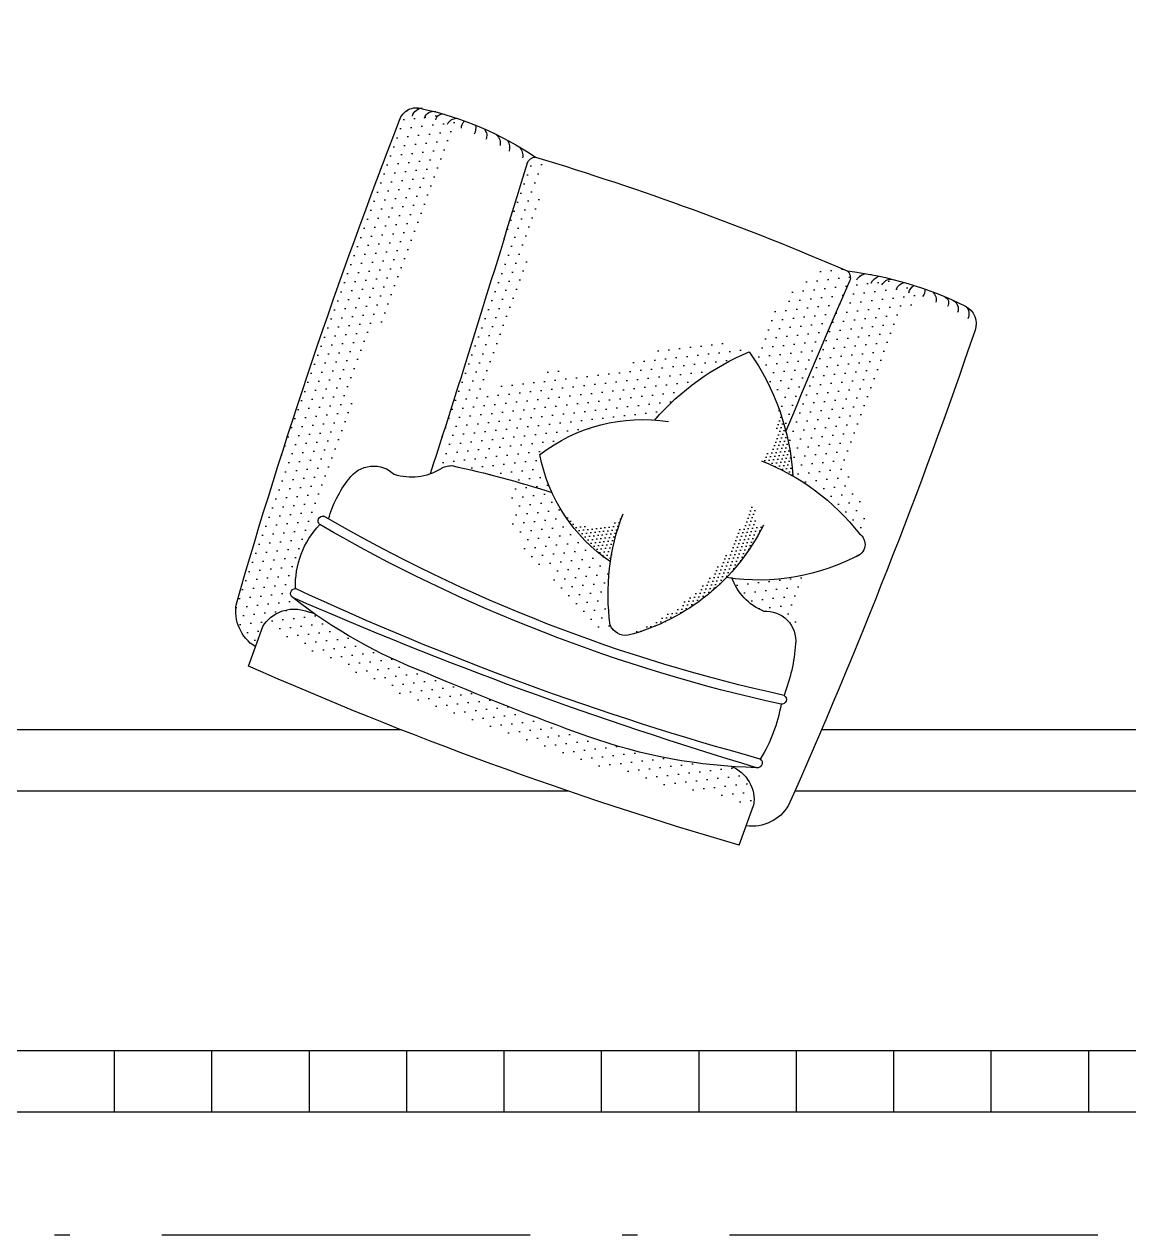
# Model space of a CAD drawing. Extents: x 3694 to 117786, y 20013 to 108631.
# Drawn here: x 38905 to 40705, y 29681 to 31654 of the extents above; entities that cross this region are included whole.
import ezdxf

# ---------------------------------------------------------------- set-up
doc = ezdxf.new("R2010")
doc.units = 0
doc.header["$LTSCALE"] = 1000
doc.header["$MEASUREMENT"] = 0
doc.linetypes.add('ACAD_ISO04W100', pattern=[30, 24, -3, 0, -3])
doc.linetypes.add('ACAD_ISO10W100', pattern=[18.5, 12, -3, 0.5, -3])
for name, color, linetype in [('DOTE', 1, 'ACAD_ISO04W100'), ('家具', 253, 'Continuous'), ('铺地', 251, 'Continuous')]:
    doc.layers.add(name, color=color, linetype=linetype)
pattern_1 = [(69.95413282930515, (-7161.463525957217, -37692.42211561265), (6.983073531532513, 0.7979892736150807), [0, -6.286500000531505])]
pattern_2 = [(69.95413282930515, (74300.74733095375, 32769.88911103208), (17.45768382883129, 1.994973184037702), [0, -15.71625000132876])]

msp = doc.modelspace()

# ---------------------------------------------------------------- hatches: boundary and pattern name
at = {"layer": '家具'}
h = msp.add_hatch(dxfattribs=at)
h.set_pattern_fill('DOTS', color=8, scale=9, angle=294.1331476798921, style=0)
h.set_pattern_definition(pattern_2)
edge = h.paths.add_edge_path()
edge.add_ellipse((39633.26620710079, 31483.99068524442), major_axis=(-11.01970384437604, 11.01970384437604), ratio=0.9999999999441773, start_angle=-4.546195150434705, end_angle=47.9640000431238)
edge.add_ellipse((44850.92554710084, 29133.08832581079), major_axis=(-5387.748674439055, 1970.21262416501), ratio=0.99999999991449, start_angle=-4.096888844466551, end_angle=3.142989975196049)
edge.add_ellipse((39488.49553096156, 30740.01381056799), major_axis=(-132.4728010335126, 48.48165276952724), ratio=0.99999999991491, start_angle=-7.30124087308681, end_angle=22.63801081939058)
edge.add_ellipse((39347.50590123873, 30725.77308039655), major_axis=(-5.655126815249327, 5.655126815249328), ratio=0.9999999999449685, start_angle=-45.44579352463443, end_angle=100.7478491766993)
edge.add_ellipse((39854.1372609499, 31370.12543495372), major_axis=(-585.2389621028723, 585.2389621028723), ratio=0.9999999999479481, start_angle=96.86118120828465, end_angle=99.79642231350338)
edge.add_ellipse((38079.44484260833, 26101.03596959233), major_axis=(-3374.725818360743, 3374.725818360743), ratio=0.9999999996372291, start_angle=-60.77609928071978, end_angle=-60.61060691209166)
edge.add_ellipse((39345.07098348893, 30640.75230811948), major_axis=(-56.1736824269538, 20.52818029913922), ratio=0.9999999999146234, start_angle=-88.11264492171242, end_angle=-11.57922334932772)
edge.add_line((39294.16101385476, 30672.13803378616), (39282.07699018392, 30639.01996671834))
edge.add_ellipse((39319.00586415339, 30697.29260188001), major_axis=(-64.79476746715048, 23.68712416033547), ratio=0.999999999914732, start_angle=370.16092611114607, end_angle=437.7174838343041, ccw=False)
edge.add_ellipse((48138.2647443499, 28147.7349568417), major_axis=(-8686.39398239011, 3176.500989089786), ratio=0.9999999999147594, start_angle=358.85544108487227, end_angle=364.0089511174003, ccw=False)
edge.add_ellipse((39544.40732397044, 31488.91854439653), major_axis=(-20.19066167053494, 20.19066167053494), ratio=0.9999999999453676, start_angle=-63.95544113317783, end_angle=28.323003477149314, ccw=False)
edge.add_ellipse((39441.31732667294, 30996.82022421019), major_axis=(-498.7763224462024, 182.5291049624695), ratio=0.9999999999145807, start_angle=270.0794493236151, end_angle=277.88647722592424, ccw=False)
h = msp.add_hatch(dxfattribs=at)
h.set_pattern_fill('DOTS', color=8, scale=9, angle=294.1331476798921, style=0)
h.set_pattern_definition(pattern_2)
edge = h.paths.add_edge_path()
edge.add_ellipse((40034.86030469268, 30389.0639934528), major_axis=(-56.16048029562189, 20.56427087846714), ratio=0.9999999999145801, start_angle=191.6730811661724, end_angle=266.56776729671884, ccw=False)
edge.add_ellipse((40689.62060107507, 33254.61148238287), major_axis=(-2756.888504958863, 1007.989258344489), ratio=0.9999999999146418, start_angle=81.6987959531042, end_angle=98.37689080196878, ccw=False)
edge.add_ellipse((39345.07098348893, 30640.75230811948), major_axis=(-56.16716081878275, 20.54601735995768), ratio=0.9999999999145393, start_angle=271.9055494992361, end_angle=348.43897107161524, ccw=False)
edge.add_ellipse((38079.44484260862, 26101.03596958997), major_axis=(-3374.725817311895, 3374.725817311895), ratio=0.9999999998741178, start_angle=299.2239007250746, end_angle=299.3893930937232, ccw=False)
edge.add_ellipse((39854.13726094987, 31370.12543495373), major_axis=(-777.3274584684247, 284.2029342984973), ratio=0.9999999999147138, start_angle=74.87961577697175, end_angle=89.27077900340448)
edge.add_ellipse((41557.20956794223, 35292.09895179894), major_axis=(-4792.938078914403, 1750.768420933097), ratio=0.9999999999158152, start_angle=87.02522148665331, end_angle=90.20516451862478)
edge.add_ellipse((40118.75403944935, 31319.99689738099), major_axis=(-824.7888472625884, 301.467405570912), ratio=0.999999999914646, start_angle=90.43899449662871, end_angle=106.1597388385049)
edge = h.paths.add_edge_path()
edge.add_ellipse((40223.88580696288, 30724.37969196097), major_axis=(-345.1091475615289, 125.1837441994823), ratio=0.9999999999148008, start_angle=11.58719868450065, end_angle=27.74372125091845)
edge.add_ellipse((39885.45838426333, 30684.99116917544), major_axis=(-19.3508244671807, 19.3508244671807), ratio=0.9999999999434603, start_angle=67.50179893686108, end_angle=105.4237457316725)
edge.add_ellipse((39898.25319088028, 30806.93354454474), major_axis=(-139.0982559837339, 50.83730793766354), ratio=0.9999999999146848, start_angle=37.300228026780815, end_angle=99.84615096786479, ccw=False)
edge.add_ellipse((39833.86793753116, 30877.00787246752), major_axis=(-129.1726835302646, 47.26140985301851), ratio=0.999999999914668, start_angle=366.243724756996, end_angle=436.01854935532725, ccw=False)
edge.add_ellipse((39255.16432599055, 29318.81861432468), major_axis=(-1552.202009192106, 566.129156405606), ratio=0.999999999913046, start_angle=272.0551304072872, end_angle=274.407926351691, ccw=False)
edge.add_ellipse((40011.60187931549, 31002.25765024972), major_axis=(-254.17993305051, 92.75333395030049), ratio=0.9999999999148542, start_angle=44.4843457071148, end_angle=76.14136907980192)
edge = h.paths.add_edge_path()
edge.add_ellipse((40007.05338363519, 30939.34147925487), major_axis=(-185.2447351868732, 67.78391967446905), ratio=0.9999999999146251, start_angle=266.2575827350763, end_angle=332.7343816129236, ccw=False)
edge.add_ellipse((40250.08852293876, 30731.29030048318), major_axis=(-395.7427791019414, 144.810564353738), ratio=0.9999999999146736, start_angle=-47.10085183328766, end_angle=-21.0509703547734)
edge.add_ellipse((39913.39103752861, 30732.84215955764), major_axis=(-259.584329952419, 95.00835788904489), ratio=0.9999999999146646, start_angle=-73.91792838631508, end_angle=-32.53287982922772)
edge.add_ellipse((40011.60187931546, 31002.25765024973), major_axis=(-253.7993639755058, 93.78966984761304), ratio=0.9999999999148705, start_angle=30.86910048077877, end_angle=44.71812527665058)
edge.add_ellipse((39255.16432599049, 29318.8186143247), major_axis=(-1551.720591915825, 567.447357636208), ratio=0.9999999999146134, start_angle=-87.89620384148546, end_angle=-82.03237876183755)
edge.add_ellipse((39601.27965697532, 30903.50887760033), major_axis=(-21.71967084024593, 21.71967084024593), ratio=0.9999999999441327, start_angle=-46.4268285253879, end_angle=-9.642758740305641)
edge.add_ellipse((39536.52160086552, 31005.29131234557), major_axis=(-63.62060019209032, 63.62060019209031), ratio=0.9999999999432296, start_angle=154.7799249567589, end_angle=166.4795196176844, ccw=False)
edge.add_ellipse((5146.778966507823, 41929.98542532593), major_axis=(-34080.71266307156, 12019.17232841975), ratio=0.9999999999355796, start_angle=181.6891416743477, end_angle=181.828955297815)
edge.add_ellipse((39810.6202095953, 30774.5637051985), major_axis=(-296.9946157453936, 108.5139499207292), ratio=0.9999999999146301, start_angle=278.61094526265754, end_angle=333.3794423076577, ccw=False)
edge = h.paths.add_edge_path()
edge.add_ellipse((38360.85846992183, 26872.29193838353), major_axis=(-3371.500355373636, 3371.500355373635), ratio=0.9999999999207826, start_angle=291.704679425793, end_angle=292.1476803351549, ccw=False)
edge.add_ellipse((40236.76746018075, 31240.35367986319), major_axis=(-10.51264175809514, 10.51264175809514), ratio=0.9999999999451902, start_angle=205.0321539858954, end_angle=274.25934081189314, ccw=False)
edge.add_ellipse((52866.11786617919, 25742.9315365273), major_axis=(-12920.19110674294, 4730.988736589757), ratio=0.9999999999131738, start_angle=-3.415595719684606, end_angle=-2.304872666423937)
edge.add_ellipse((39765.86545214039, 30893.26148511401), major_axis=(-368.9954842830866, 134.6686937607046), ratio=0.9999999999146504, start_angle=214.2624779767215, end_angle=233.9844470346808)
edge.add_ellipse((40367.0747824158, 31020.21394744168), major_axis=(-272.6990854502003, 99.77579940047502), ratio=0.9999999999146467, start_angle=322.2464693966122, end_angle=361.557605728497, ccw=False)
edge = h.paths.add_edge_path()
edge.add_ellipse((41674.40217257612, 30509.83476506886), major_axis=(-1399.206264551951, 511.6663538742825), ratio=0.9999999999147194, start_angle=-8.559213309416236, end_angle=6.26691402924397)
edge.add_ellipse((39974.0767121475, 30597.3486483173), major_axis=(-346.5265553843068, 127.5205102154269), ratio=0.9999999999141068, start_angle=246.8198530307564, end_angle=260.3440464815873)
edge.add_ellipse((39765.86545214042, 30893.261485114), major_axis=(-368.7101688089454, 135.4479085018336), ratio=0.999999999915175, start_angle=203.720096208208, end_angle=214.3835173078017)
edge.add_ellipse((52866.11786617903, 25742.93153652715), major_axis=(-12920.70496804244, 4729.585160381511), ratio=0.9999999999140965, start_angle=356.57818011590393, end_angle=357.68890316916367, ccw=False)
edge.add_ellipse((40236.76746018075, 31240.35367986319), major_axis=(-10.5126417580993, 10.5126417580993), ratio=0.9999999999442171, start_angle=205.0321539861132, end_angle=274.259340811892)
edge.add_ellipse((40172.96122452908, 30653.48004418069), major_axis=(-565.8509430394791, 207.3291872807987), ratio=0.9999999999149279, start_angle=271.34699218972384, end_angle=283.11664215963475, ccw=False)
edge = h.paths.add_edge_path()
edge.add_ellipse((40695.08908405971, 30563.21787810685), major_axis=(-511.6363960707674, 187.3950568499476), ratio=0.9999999999151332, start_angle=-0.8191639052946864, end_angle=9.373314334155527)
edge.add_ellipse((40113.68847212038, 30648.32101236981), major_axis=(-45.94942465111448, 16.80920710005067), ratio=0.99999999991458, start_angle=219.7539954015478, end_angle=294.189185797394)
edge.add_ellipse((40144.02188211413, 30780.49521041077), major_axis=(-84.51403833611886, 30.8632283147584), ratio=0.9999999999146512, start_angle=399.44467858295593, end_angle=447.9766457221402, ccw=False)
edge.add_ellipse((40103.39561380553, 31090.81997946296), major_axis=(-322.1904824070824, 117.8019918590132), ratio=0.9999999999145504, start_angle=102.6731231647957, end_angle=124.0488944245638)
edge = h.paths.add_edge_path()
edge.add_ellipse((40254.66143099929, 30805.80944659574), major_axis=(-14.73752342143291, 14.73752342143291), ratio=0.9999999999450575, start_angle=216.0866958411443, end_angle=281.2368489396808)
edge.add_ellipse((39974.07671214752, 30597.34864831725), major_axis=(-346.9514637300074, 126.3598667611642), ratio=0.9999999999136913, start_angle=237.7085292653086, end_angle=246.6280663914667)
edge.add_ellipse((41674.40217257618, 30509.83476506901), major_axis=(-1400.995470894016, 506.7467996773543), ratio=0.9999999999211422, start_angle=363.7331229263866, end_angle=366.0655932464781, ccw=False)
edge.add_ellipse((40146.20199660275, 30833.81773889169), major_axis=(-124.6916558424649, 45.62470135735182), ratio=0.9999999999146286, start_angle=186.4903990004437, end_angle=243.0489114949539, ccw=False)
edge = h.paths.add_edge_path()
edge.add_ellipse((39810.62020959533, 30774.56370519849), major_axis=(-297.1516550814447, 108.0831762651605), ratio=0.9999999999150726, start_angle=-39.77261528354539, end_angle=-26.70363995432026)
edge.add_ellipse((5146.778966506106, 41929.98542532274), major_axis=(-33926.40471419213, 12448.0738370164), ratio=0.999999999927728, start_angle=182.5516420228707, end_angle=183.2530362983437)
edge.add_ellipse((39738.8509764265, 31422.03199349982), major_axis=(-10.51264175810475, 10.51264175810475), ratio=0.9999999999447463, start_angle=-44.35107515508969, end_angle=24.876111675044115, ccw=False)
edge.add_ellipse((38360.8584699229, 26872.29193838376), major_axis=(-3371.500355900086, 3371.500355900086), ratio=0.9999999998023988, start_angle=297.97688655951356, end_angle=298.20358622654896, ccw=False)
edge.add_ellipse((38290.57183782793, 31627.70543603809), major_axis=(-1389.328600192023, 507.8623970758289), ratio=0.9999999999149249, start_angle=176.9961517333593, end_angle=192.4540347876326, ccw=False)
h = msp.add_hatch(dxfattribs=at)
h.set_pattern_fill('DOTS', color=8, scale=3.6, angle=294.1331476798921, style=0)
h.set_pattern_definition(pattern_1)
edge = h.paths.add_edge_path()
edge.add_ellipse((39974.07671214755, 30597.34864831724), major_axis=(-346.9888002985113, 126.2573030711131), ratio=0.9999999999167092, start_angle=260.135323322493, end_angle=268.9143764034113)
edge.add_ellipse((40009.25790131994, 31018.82640513486), major_axis=(-116.7479450719063, 42.67750463379161), ratio=0.9999999999147537, start_angle=161.837283227572, end_angle=207.0143365070409)
edge.add_ellipse((39765.86545214044, 30893.26148511396), major_axis=(-369.153738027522, 134.2342810194666), ratio=0.9999999999145901, start_angle=203.5316179013377, end_angle=220.952125551922, ccw=False)
h = msp.add_hatch(dxfattribs=at)
h.set_pattern_fill('DOTS', color=8, scale=3.6, angle=294.1331476798921, style=0)
h.set_pattern_definition(pattern_1)
edge = h.paths.add_edge_path()
edge.add_spline(control_points=[(40088.68605728687, 30876.19194353813), (40093.70883094702, 30871.10427579528), (40103.16940276159, 30861.52147368112), (40093.67910851394, 30839.84642116504), (40105.24621060878, 30837.93118334049), (40109.87599265797, 30837.16460121579)], knot_values=[0, 0, 0, 0, 0.7990955360639407, 1.505124701441903, 1.976309702937445, 1.976309702937445, 1.976309702937445, 1.976309702937445], degree=3, periodic=0)
edge.add_ellipse((39802.64095490081, 30989.82987146336), major_axis=(-322.2411879648246, 117.7313464829547), ratio=0.9999999999146792, start_angle=124.72353038742301, end_angle=173.6470505834777, ccw=False)
edge.add_ellipse((39763.35352565894, 30973.08924459006), major_axis=(-318.7781426101306, 116.6654999589955), ratio=0.999999999914587, start_angle=131.9039975900439, end_angle=183.5157900523849)
h = msp.add_hatch(dxfattribs=at)
h.set_pattern_fill('DOTS', color=8, scale=3.6, angle=294.1331476798921, style=0)
h.set_pattern_definition(pattern_1)
edge = h.paths.add_edge_path()
edge.add_ellipse((40223.88580696291, 30724.37969196102), major_axis=(-344.7945879187697, 126.0475532661109), ratio=0.9999999999152139, start_angle=0.03517480695094394, end_angle=11.73067547820491)
edge.add_ellipse((40011.60187931549, 31002.25765024972), major_axis=(-254.1895966692329, 92.72684762033427), ratio=0.9999999999147928, start_angle=413.3823747127341, end_angle=436.1353987970352, ccw=False)
edge.add_ellipse((39834.15683432027, 30904.37119314618), major_axis=(-66.04389398393562, 24.14942228714118), ratio=0.9999999999145918, start_angle=66.3691571440725, end_angle=149.7202188141348)

# ---------------------------------------------------------------- linework, layer by layer
at = {"layer": 'DOTE', "linetype": 'ACAD_ISO10W100', "ltscale": 0.05}
msp.add_line((37279.76900769927, 29680.8736670625), (42079.76900769927, 29680.8736670625), dxfattribs=at)
at = {"layer": '家具'}
for p, q in [((39270.62409939447, 30607.6316133339, 1.41431932393393e-09), (39294.16101385475, 30672.13803378613, 1.41431932393393e-09)), ((39252.72460111081, 30403.70745433638, 1.41431932393393e-09), (38076.7279690408, 30403.70745433239, 1.41431932393393e-09)), ((39792.44491679016, 30403.70745433779, 1.41431932393393e-09), (39252.72460111081, 30403.70745433638, 1.41431932393393e-09)), ((41075.24025095751, 30403.70745434115, 1.41431932393393e-09), (40160.9981411008, 30403.70745433876, 1.41431932393393e-09)), ((40070.48306975615, 30315.78140627349, 1.41431932393393e-09), (40094.01998421644, 30380.28782672575, 1.41431932393393e-09))]:
    msp.add_line(p, q, dxfattribs=at)
at = {"layer": '家具', "color": 8}
for p, q in [((39271.21970598681, 30503.70745433556, 1.41431932393393e-09), (38176.72796904059, 30503.70745433262, 1.41431932393393e-09)), ((39519.80507977728, 30503.70745433632, 1.41431932393393e-09), (39271.21970598681, 30503.70745433556, 1.41431932393393e-09)), ((40986.06616565471, 30503.70745434082, 1.41431932393393e-09), (40204.52339100655, 30503.70745433842, 1.41431932393393e-09))]:
    msp.add_line(p, q, dxfattribs=at)
at = {"layer": '家具', "color": 8, "extrusion": (0, 0, -1)}
for centre, major_axis, ratio, start_param, end_param in [((39544.40732397047, 31488.91854439652, 1.41431932393393e-09), (-20.1906616705384, 20.19066167053839), 0.9999999999449696, 5.788855642448801, 7.399418329518626), ((39554.99628064609, 31499.46949148068, 1.41431932393393e-09), (-12.45367197727707, 12.45367197727707), 0.999999999945048, 5.746809083185214, 7.017476499964515), ((39572.3608492663, 31495.9573550252, 1.41431932393393e-09), (-11.09189907736159, 11.09189907736159), 0.9999999999451974, 5.805674175011801, 7.300653692565843), ((39587.04410786486, 31496.69944055548, 1.41431932393393e-09), (-7.583995786503293, 7.583995786503292), 0.9999999999449322, 5.585791631505782, 7.351954761408559), ((39611.06973984071, 31482.29951729244, 1.41431932393393e-09), (-12.83478570562057, 12.83478570562056), 0.9999999999450341, 5.986695857457388, 7.000916949451757), ((39633.26620710079, 31483.99068524442, 1.41431932393393e-09), (-11.0197038443744, 11.0197038443744), 0.9999999999458814, 5.501113724831417, 6.341848752744754), ((39619.43159104868, 31484.14308027087, 1.41431932393393e-09), (-15.32204418961917, 15.32204418961917), 0.9999999999449967, 2.148487773738659, 2.823793733286331), ((39643.5318295749, 31472.1833814217, 1.41431932393393e-09), (-11.00263663783263, 11.00263663783263), 0.9999999999449286, 1.651909483419377, 2.80030849670311), ((39663.44624352601, 31459.58219156662, 1.41431932393393e-09), (-12.56296848473633, 12.56296848473633), 0.9999999999444943, 1.493778199039935, 2.552902976735798), ((39673.32004759436, 31452.38091154478, 1.41431932393393e-09), (-16.3202790674354, 16.3202790674354), 0.9999999999453171, 1.847657785037466, 2.605152351414933), ((39696.60622995556, 31438.94996343746, 1.41431932393393e-09), (-14.975858224659, 14.97585822465899), 0.9999999999447101, 1.624621953675205, 2.507271110283866), ((39738.8509764265, 31422.03199349982, 1.41431932393393e-09), (-10.51264175810516, 10.51264175810515), 0.9999999999439497, 5.849015253350172, 7.057257595435759), ((40236.76746018074, 31240.35367986316, 1.41431932393393e-09), (-10.51264175810026, 10.51264175810026), 0.9999999999444557, 1.496456805662476, 2.704699147674349), ((40306.44466493645, 31221.3682486715, 1.41431932393393e-09), (-16.32027906745585, 16.32027906745585), 0.999999999944762, 5.948562049610461, 6.706056616035455), ((40318.63598632183, 31220.51847010541, 1.41431932393393e-09), (-12.5629684847342, 12.5629684847342), 0.9999999999452419, 6.00081142429101, 7.05993620205872), ((40341.98613161721, 31217.33341383167, 1.41431932393393e-09), (-11.0026366378357, 11.0026366378357), 0.999999999944605, 5.75340590432261, 6.901804917669283), ((40357.44354015691, 31219.75497315969, 1.41431932393393e-09), (-11.01970384437666, 11.01970384437665), 0.9999999999462464, 2.211865648299773, 3.05260067620332), ((40373.33502077021, 31204.16638593102, 1.41431932393393e-09), (-12.83478570561652, 12.83478570561652), 0.9999999999452638, 1.552797451643357, 2.567018543569098), ((40400.98871490094, 31199.70970748822, 1.41431932393393e-09), (-7.583995786502165, 7.583995786502163), 0.999999999945269, 1.201759639699816, 2.967922769524551), ((40411.74370500502, 31189.68578800191, 1.41431932393393e-09), (-11.09189907736351, 11.09189907736351), 0.9999999999447888, 1.253060708541514, 2.748040226013575), ((40427.28971108781, 31181.18960999516, 1.41431932393393e-09), (-12.45367197727649, 12.45367197727649), 0.9999999999449057, 1.536237901131387, 2.806905317840347), ((40425.15578954909, 31165.83637063372, 1.41431932393393e-09), (-22.3286644790924, 22.32866447909239), 0.9999999999449807, 1.250036559514694, 2.708110802688316)]:
    msp.add_ellipse(centre, major_axis=major_axis, ratio=ratio, start_param=start_param, end_param=end_param, dxfattribs=at)
at = {"layer": '家具', "extrusion": (0, 0, -1)}
for centre, major_axis, ratio, start_param, end_param in [((39441.31732667292, 30996.82022421016, 1.41431932393393e-09), (-498.8248873244736, 182.3963425542262), 0.9999999999144455, 1.433417496103949, 1.814483792636389), ((48138.26474434994, 28147.73495684173, 1.41431932393393e-09), (-8686.653312861334, 3175.791739574118), 0.9999999999148548, -0.06988774714187729, 0.02005797096020312), ((5146.778966506135, 41929.98542532352, 1.41431932393393e-09), (-33960.89619283447, 12353.66378296012), 0.9999999999142515, 3.087597833683576, 3.102279681214091), ((38360.85846992207, 26872.29193838352, 1.41431932393393e-09), (-4478.133483792753, 1637.177385971103), 0.9999999999149976, 1.513450392135782, 1.626877713634293), ((40172.96122452908, 30653.48004418069, 1.41431932393393e-09), (-565.9984895381502, 206.9260531637626), 0.9999999999146265, 1.342580080112688, 1.67808386822458), ((31702.40492842752, 34144.80352547167, 1.41431932393393e-09), (-8686.500633566078, 3176.209327806976), 0.9999999999146585, 3.120220839163739, 3.210166557265834), ((40250.08852293876, 30731.29030048315, 1.41431932393393e-09), (-395.8015885906726, 144.6497467294633), 0.9999999999147366, 0.3678150823007436, 0.8224712838548642), ((39913.39103752861, 30732.84215955764, 1.41431932393393e-09), (-259.6181261439864, 94.91596811443948), 0.9999999999146871, 0.5681617593025425, 1.371972503670381), ((40011.60187931549, 31002.25765024972, 1.41431932393393e-09), (-254.1166408108294, 92.92659569524447), 0.9999999999146626, -1.329599322244854, -0.5353689521323755), ((39474.60515585039, 30884.64103996169, 1.41431932393393e-09), (-45.95202178059935, 16.80210592084249), 0.9999999999148209, 0.2526649357531099, 1.991468481617388), ((39601.27965697532, 30903.50887760033, 1.41431932393393e-09), (-21.71967084021565, 21.71967084021565), 0.9999999999457311, 0.1682978889976246, 0.8103010190258397), ((39974.0767121475, 30597.3486483173, 1.41431932393393e-09), (-346.7894294814545, 126.8038868170547), 0.9999999999145255, 1.588168360510974, 2.133108736979242), ((39580.27761518999, 30797.53329240816, 1.41431932393393e-09), (-174.4374891867464, 63.80498510642293), 0.9999999999147757, -0.07860593180076614, 0.316058364512535), ((39536.52160086552, 31005.29131234557, 1.41431932393393e-09), (-84.49629468594092, 30.91177319775682), 0.9999999999148625, 3.81225548041251, 4.675957542462504), ((39488.49553096156, 30740.01381056799, 1.41431932393393e-09), (-132.4850198054171, 48.44825276611897), 0.9999999999145284, -0.3948557092762126, 0.4183917719523114), ((39392.36650023473, 30844.1487852887, 1.41431932393393e-09), (-5.655126815254152, 5.655126815254151), 0.9999999999443578, 4.642131497465241, 7.193691908089106), ((40702.41793211517, 33103.15990489583, 1.41431932393393e-09), (-2459.982939683595, 899.4080043942351), 0.9999999999148064, 4.578823840149332, 4.887972374322008), ((40699.66973064248, 33096.10637960216, 1.41431932393393e-09), (-2438.649018214558, 891.66228223537), 0.9999999999145847, 4.577731888792416, 4.889025050486097), ((39802.64095490082, 30989.82987146339, 1.41431932393393e-09), (-322.2483625137185, 117.7117072465525), 0.9999999999146745, 3.252533483209658, 4.106409992296753), ((40254.66143099929, 30805.80944659574, 1.41431932393393e-09), (-14.73752342143295, 14.73752342143295), 0.9999999999450087, 1.374676315250855, 3.655101838881003), ((40144.02188211413, 30780.49521041077, 1.41431932393393e-09), (-84.5002124747457, 30.90106194955007), 0.9999999999147086, -1.535929830275703, -0.6722277682259342), ((39347.50590123873, 30725.77308039655, 1.41431932393393e-09), (-5.655126815250866, 5.655126815250865), 0.9999999999446139, 4.524803624745863, 7.076364035366153), ((39854.13726094987, 31370.12543495373, 1.41431932393393e-09), (-777.246075449154, 284.4254274004692), 0.9999999999145937, -1.55835526269245, -1.255952459574732), ((42000.54825246188, 36798.74831823635, 1.41431932393393e-09), (-6231.582554980193, 2278.438126935965), 0.9999999999144669, 4.652552565522541, 4.773956780727306), ((41380.49010169895, 35107.4158370704, 1.41431932393393e-09), (-4529.824107265888, 1655.970944715524), 0.9999999999146552, 4.629596082447016, 4.797013529647993), ((39319.00586415338, 30697.29260187998, 1.41431932393393e-09), (-64.80092127171254, 23.67028399589037), 0.999999999914587, -1.356166091549149, -0.1770817279667638), ((38079.44484260811, 26101.0359695893, 1.41431932393393e-09), (3374.725816583737, 3374.725816583737), 0.9999999999267142, -0.5129416747334146, -0.5100532880134008), ((40113.68847212038, 30648.32101236981, 1.41431932393393e-09), (-45.94843404516689, 16.81191475998759), 0.9999999999147513, 1.148556463657805, 2.887360009521942), ((39885.45838426333, 30684.99116917544, 1.41431932393393e-09), (-19.35082446714993, 19.35082446714993), 0.9999999999448965, 3.78133100399743, 5.105056664712927), ((39867.70403057734, 30666.12661076808, 1.41431932393393e-09), (-277.5166738136242, 101.6388447855047), 0.9999999999155048, 2.866796187130978, 3.158438902464017), ((41869.68987422733, 36488.76712436958, 1.41431932393393e-09), (-6038.79228444547, 2208.140745836978), 0.999999999914599, 4.645440303694532, 4.777957324451293), ((41557.20956794226, 35292.09895179901, 1.41431932393393e-09), (-4792.382145020723, 1752.289607397206), 0.9999999999146472, 4.708490784834032, 4.76399126076759), ((40139.48357278015, 30553.09191357841, 1.41431932393393e-09), (-5.53400254974732, 5.534002549747319), 0.9999999999441684, 1.319722773483299, 4.0385253079773), ((39895.62539249541, 30586.48207614, 1.41431932393393e-09), (-231.448992814918, 84.66922362310783), 0.9999999999139337, 2.9587223678506, 3.348065904862972), ((40118.75403944938, 31319.99689738098, 1.41431932393393e-09), (-824.7978653388961, 301.442731746497), 0.9999999999146352, 4.384673376890054, 4.704756996179017), ((40034.86030469268, 30389.0639934528, 1.41431932393393e-09), (-56.18902000621233, 20.4861615374381), 0.9999999999147284, 1.60348922955124, 2.939249423807665), ((40100.30812883368, 30449.75346372919, 1.41431932393393e-09), (-5.534002550425566, 5.534002550425565), 0.999999999945469, 1.396784917778757, 4.115587452030279), ((40091.21319379059, 30415.53184479768, 1.41431932393393e-09), (-64.79232138263194, 23.69381421294547), 0.9999999999146936, 3.317605529611448, 4.49668989319379)]:
    msp.add_ellipse(centre, major_axis=major_axis, ratio=ratio, start_param=start_param, end_param=end_param, dxfattribs=at)
at = {"layer": '家具', "extrusion": (0, 0, -0.9999999999999999)}
for centre, major_axis, ratio, start_param, end_param in [((52866.11786617896, 25742.93153652707, 1.41431932393393e-09), (-12917.77563694751, 4737.580105283649), 0.9999999999104132, 0.03971740887744835, 0.05910318323475683), ((39765.86545214042, 30893.261485114, 1.41431932393393e-09), (-368.8525482848905, 135.0596983718279), 0.9999999999146676, 2.175982620418472, 2.728651559482707), ((40223.88580696289, 30724.379691961, 1.41431932393393e-09), (-344.7607039705369, 126.1402019190626), 0.9999999999146694, -0.4869921450439465, 0.01538777578497497), ((40103.39561380552, 31090.81997946293, 1.41431932393393e-09), (-322.2200667727338, 117.7210465830615), 0.9999999999145954, 3.861152362526571, 4.518775385060091)]:
    msp.add_ellipse(centre, major_axis=major_axis, ratio=ratio, start_param=start_param, end_param=end_param, dxfattribs=at)
at = {"layer": '家具', "color": 8, "extrusion": (0, 0, -0.9999999999999999)}
msp.add_ellipse((40279.98069320872, 31226.08999161371, 1.41431932393393e-09), major_axis=(-14.97585822465428, 14.97585822465428), ratio=0.9999999999445427, start_param=6.046443290743829, end_param=6.929092447415104, dxfattribs=at)
at = {"layer": '家具', "color": 8, "extrusion": (0, 0, -0.9999999999999998)}
msp.add_ellipse((40368.12536391485, 31210.96188116897, 1.41431932393393e-09), major_axis=(-15.32204418961183, 15.32204418961183), ratio=0.9999999999445307, start_param=5.729920667739549, end_param=6.405226627310058, dxfattribs=at)
at = {"layer": '家具', "extrusion": (0, 0, -0.9999999999999998)}
for centre, major_axis, ratio, start_param, end_param in [((39255.16432599051, 29318.81861432476, 1.41431932393393e-09), (-1551.748127231677, 567.3720549132498), 0.9999999999146634, 1.431783630738846, 1.534126685139787), ((39345.07098348893, 30640.75230811948, 1.41431932393393e-09), (-56.1620241637489, 20.56005412513372), 0.9999999999147342, 0.2015280977569978, 1.537288292013184)]:
    msp.add_ellipse(centre, major_axis=major_axis, ratio=ratio, start_param=start_param, end_param=end_param, dxfattribs=at)
at = {"layer": '铺地'}
for p, q in [((39052.5, 29880.8736670625), (39052.5, 29980.8736670625)), ((39211.25, 29880.8736670625), (39211.25, 29980.8736670625)), ((39370, 29880.8736670625), (39370, 29980.8736670625)), ((39528.75, 29880.8736670625), (39528.75, 29980.8736670625)), ((39687.5, 29880.8736670625), (39687.5, 29980.8736670625)), ((39846.25, 29880.8736670625), (39846.25, 29980.8736670625)), ((40005, 29880.8736670625), (40005, 29980.8736670625)), ((40163.75, 29880.8736670625), (40163.75, 29980.8736670625)), ((40322.5, 29880.8736670625), (40322.5, 29980.8736670625)), ((40481.25, 29880.8736670625), (40481.25, 29980.8736670625)), ((40640, 29880.8736670625), (40640, 29980.8736670625))]:
    msp.add_line(p, q, dxfattribs=at)
for points in [[(41879.76900769927, 29880.8736670625), (37479.76900769927, 29880.8736670625), (37479.76900769927, 35480.8736670625), (41879.76900769927, 35480.8736670625)], [(41779.76900769927, 29980.8736670625), (37579.76900769927, 29980.8736670625), (37579.76900769927, 35380.8736670625), (41779.76900769927, 35380.8736670625)]]:
    msp.add_lwpolyline(points, close=True, dxfattribs=at)

doc.saveas('drawing.dxf')
